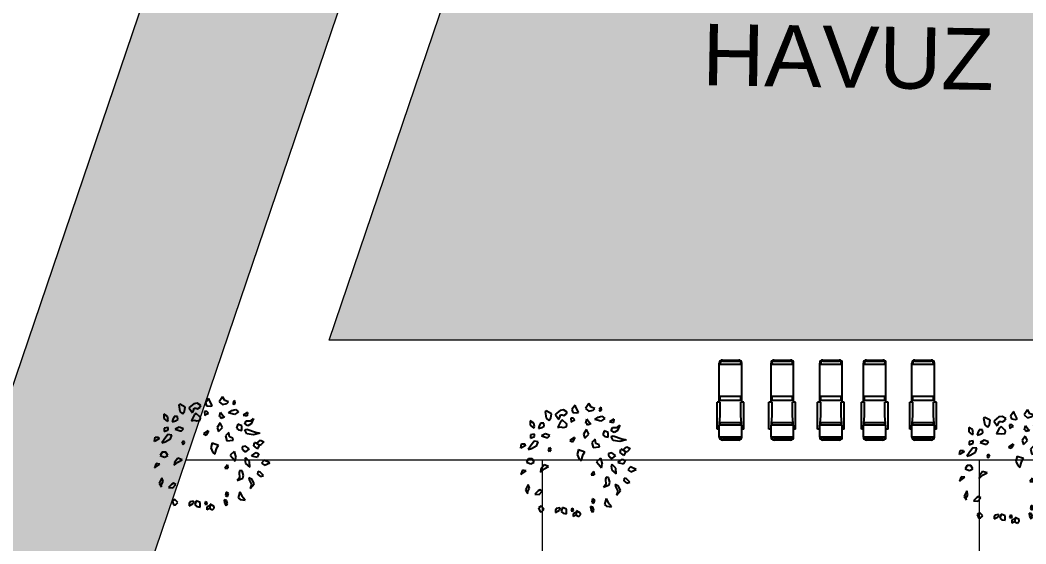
# Model space of a CAD drawing. Header units: centimetres. Extents: x 63871 to 181827, y -95930 to 42199.
# Drawn here: x 150333 to 153272, y 29897 to 31429 of the extents above; entities that cross this region are included whole.
import ezdxf

# ---------------------------------------------------------------- set-up
doc = ezdxf.new("R2010")
doc.units = ezdxf.units.CM
for name, color, linetype, lineweight in [('ARA SINIRLAR', 225, 'Continuous', 15), ('ARM_Pen_No__252', 8, 'Continuous', 18), ('OLUK', 222, 'Continuous', 15), ('ROL_CEPHE', 1, 'Continuous', 0)]:
    doc.layers.add(name, color=color, linetype=linetype, lineweight=lineweight)
doc.layers.add('CAY', color=94, linetype='Continuous')
doc.layers.add('NOITHAT', color=21, linetype='Continuous')
doc.styles.get("Standard").update_dxf_attribs({"font": 'Arial.ttf'})

# ---------------------------------------------------------------- blocks, each defined once
blk = doc.blocks.new('A$C5AA32782')
at = {"layer": 'CAY'}
for p, q in [((452.9, 931.4, 0), (426.3, 893.8, 0)), ((456.2, 922, 0), (452.9, 931.4, 0)), ((566, 945.5, 0), (539.4, 903.2, 0)), ((585.9, 912.6, 0), (566, 945.5, 0)), ((211.1, 882.5, 0), (201.2, 877.8, 0)), ((201.2, 877.8, 0), (211.1, 821.4, 0)), ((254.4, 859, 0), (211.1, 882.5, 0)), ((251, 821.4, 0), (254.4, 859, 0)), ((328.5, 887.1, 0), (288.5, 854.2, 0)), ((288.5, 854.2, 0), (288.5, 849.5, 0)), ((288.5, 849.5, 0), (315.2, 811.9, 0)), ((325.1, 830.7, 0), (331.8, 849.5, 0)), ((355.1, 891.8, 0), (328.5, 887.1, 0)), ((331.8, 849.5, 0), (345.1, 849.5, 0)), ((345.1, 849.5, 0), (358.4, 844.8, 0)), ((385, 873, 0), (355.1, 891.8, 0)), ((358.4, 844.8, 0), (381.7, 858.9, 0)), ((381.7, 858.9, 0), (385, 873, 0)), ((426.3, 893.8, 0), (432.9, 870.3, 0)), ((432.9, 870.3, 0), (462.9, 865.6, 0)), ((479.5, 870.3, 0), (456.2, 922, 0)), ((462.9, 865.6, 0), (479.5, 870.3, 0)), ((539.4, 903.2, 0), (566, 879.7, 0)), ((566, 879.7, 0), (602.6, 889.1, 0)), ((615.9, 903.2, 0), (585.9, 912.6, 0)), ((602.6, 889.1, 0), (615.9, 903.2, 0)), ((669.1, 912.6, 0), (652.5, 893.8, 0)), ((652.5, 893.8, 0), (662.4, 879.7, 0)), ((662.4, 879.7, 0), (672.4, 889.1, 0)), ((672.4, 889.1, 0), (669.1, 912.6, 0)), ((107, 781, 0), (77, 799.8, 0)), ((77, 799.8, 0), (77, 762.2, 0)), ((77, 762.2, 0), (107, 738.7, 0)), ((113.6, 752.8, 0), (107, 781, 0)), ((163.9, 778.9, 0), (152.9, 755.4, 0)), ((191.6, 778.9, 0), (163.9, 778.9, 0)), ((194, 755.2, 0), (191.6, 778.9, 0)), ((211.1, 821.4, 0), (234.4, 802.6, 0)), ((234.4, 802.6, 0), (251, 821.4, 0)), ((313.8, 759, 0), (307.1, 744.9, 0)), ((333.7, 796.5, 0), (313.8, 759, 0)), ((315.2, 811.9, 0), (325.1, 830.7, 0)), ((347, 805.9, 0), (333.7, 796.5, 0)), ((377, 777.7, 0), (347, 805.9, 0)), ((383.6, 768.3, 0), (377, 777.7, 0)), ((380.3, 749.6, 0), (383.6, 768.3, 0)), ((436.8, 821.9, 0), (416.8, 821.9, 0)), ((416.8, 821.9, 0), (420.1, 789, 0)), ((420.1, 789, 0), (440.1, 803.1, 0)), ((450.1, 807.8, 0), (436.8, 821.9, 0)), ((440.1, 803.1, 0), (450.1, 807.8, 0)), ((542.4, 778.7, 0), (549.1, 816.3, 0)), ((549.1, 778.7, 0), (542.4, 778.7, 0)), ((549.1, 816.3, 0), (575.7, 778.7, 0)), ((555.7, 764.6, 0), (549.1, 778.7, 0)), ((582.4, 774, 0), (555.7, 764.6, 0)), ((575.7, 778.7, 0), (582.4, 774, 0)), ((617.8, 810.6, 0), (644.5, 829.4, 0)), ((667.7, 796.5, 0), (617.8, 810.6, 0)), ((644.5, 829.4, 0), (674.4, 838.7, 0)), ((701, 820, 0), (667.7, 796.5, 0)), ((674.4, 838.7, 0), (701, 820, 0)), ((776.2, 813.8, 0), (739, 790.4, 0)), ((739, 790.4, 0), (772.2, 785.7, 0)), ((776.2, 813.8, 0), (772.2, 785.7, 0)), ((802.2, 743.4, 0), (825.4, 762.2, 0)), ((825.4, 762.2, 0), (805.5, 719.9, 0)), ((113.6, 687.1, 0), (80.3, 682.4, 0)), ((80.3, 682.4, 0), (80.3, 654.2, 0)), ((107, 738.7, 0), (113.6, 752.8, 0)), ((113.6, 668.3, 0), (113.6, 687.1, 0)), ((152.9, 755.4, 0), (147.3, 735.9, 0)), ((147.3, 735.9, 0), (175, 743.7, 0)), ((206.1, 691.9, 0), (172.9, 673.1, 0)), ((172.9, 673.1, 0), (212.8, 659, 0)), ((175, 743.7, 0), (194.4, 755.4, 0)), ((242.7, 677.8, 0), (206.1, 691.9, 0)), ((226.1, 659, 0), (242.7, 677.8, 0)), ((307.1, 744.9, 0), (333.7, 749.6, 0)), ((333.7, 749.6, 0), (353.7, 744.9, 0)), ((353.7, 744.9, 0), (380.3, 749.6, 0)), ((547, 726.4, 0), (523.7, 688.8, 0)), ((523.7, 688.8, 0), (533.7, 655.9, 0)), ((533.7, 655.9, 0), (566.9, 688.8, 0)), ((566.9, 688.8, 0), (547, 726.4, 0)), ((695, 715.3, 0), (685, 682.5, 0)), ((685, 682.5, 0), (701.6, 668.4, 0)), ((728.2, 701.2, 0), (695, 715.3, 0)), ((728.2, 663.7, 0), (728.2, 701.2, 0)), ((752.3, 715.2, 0), (765.6, 743.4, 0)), ((778.9, 701.1, 0), (752.3, 715.2, 0)), ((752.3, 668.3, 0), (768.9, 673, 0)), ((765.6, 743.4, 0), (802.2, 743.4, 0)), ((768.9, 673, 0), (842.1, 649.5, 0)), ((805.5, 719.9, 0), (778.9, 701.1, 0)), ((0.4, 572.3, 0), (5.9, 607.5, 0)), ((36.4, 591.8, 0), (0.4, 572.3, 0)), ((5.9, 607.5, 0), (33.6, 607.5, 0)), ((33.6, 607.5, 0), (36.4, 591.8, 0)), ((80.9, 587.7, 0), (60.9, 559.5, 0)), ((80.3, 654.2, 0), (113.6, 668.3, 0)), ((110.8, 630, 0), (80.9, 587.7, 0)), ((87.6, 568.9, 0), (134.1, 592.4, 0)), ((144.1, 625.3, 0), (110.8, 630, 0)), ((134.1, 592.4, 0), (144.1, 625.3, 0)), ((212.8, 659, 0), (226.1, 659, 0)), ((447.5, 660.3, 0), (407.6, 634.6, 0)), ((407.6, 634.6, 0), (430.9, 625.3, 0)), ((430.9, 625.3, 0), (447.5, 648.7, 0)), ((447.5, 660.3, 0), (447.5, 648.7, 0)), ((619.8, 646.7, 0), (593.2, 618.5, 0)), ((593.2, 618.5, 0), (603.2, 576.2, 0)), ((626.5, 609.1, 0), (619.8, 646.7, 0)), ((653.1, 599.7, 0), (626.5, 609.1, 0)), ((656.4, 580.9, 0), (653.1, 599.7, 0)), ((701.6, 668.4, 0), (728.2, 663.7, 0)), ((768.9, 635.4, 0), (752.3, 668.3, 0)), ((825.4, 626, 0), (768.9, 635.4, 0)), ((878.7, 640.1, 0), (825.4, 626, 0)), ((842.1, 649.5, 0), (878.7, 640.1, 0)), ((60.9, 559.5, 0), (87.6, 568.9, 0)), ((238.2, 576, 0), (227.1, 556.4, 0)), ((227.1, 556.4, 0), (238.2, 544.7, 0)), ((252.1, 560.3, 0), (238.2, 576, 0)), ((238.2, 544.7, 0), (252.1, 560.3, 0)), ((480.7, 559.5, 0), (469.6, 517.6, 0)), ((469.6, 517.6, 0), (486.2, 480, 0)), ((480.7, 559.5, 0), (532.8, 541.1, 0)), ((502.9, 465.9, 0), (519.5, 517.6, 0)), ((519.5, 517.6, 0), (532.8, 541.1, 0)), ((603.2, 576.2, 0), (656.4, 580.9, 0)), ((758.9, 532, 0), (732.3, 527.3, 0)), ((732.3, 527.3, 0), (732.3, 513.2, 0)), ((732.3, 513.2, 0), (745.6, 494.4, 0)), ((788.5, 511.1, 0), (758.9, 532, 0)), ((788.5, 511.1, 0), (758.9, 485, 0)), ((827.9, 533.9, 0), (835.1, 563.5, 0)), ((855.1, 511.8, 0), (827.9, 533.9, 0)), ((875, 540, 0), (835.1, 563.5, 0)), ((851.7, 554.1, 0), (885, 582.3, 0)), ((855.1, 511.8, 0), (865, 516.5, 0)), ((865, 516.5, 0), (875, 540, 0)), ((873.9, 540.7, 0), (888.3, 544.7, 0)), ((885, 582.3, 0), (911.6, 568.2, 0)), ((911.6, 568.2, 0), (888.3, 544.7, 0)), ((63.9, 482, 0), (47.2, 453.8, 0)), ((47.2, 453.8, 0), (83.8, 439.7, 0)), ((93.8, 482, 0), (63.9, 482, 0)), ((83.8, 439.7, 0), (110.4, 453.8, 0)), ((110.4, 453.8, 0), (93.8, 482, 0)), ((192.8, 430.8, 0), (165.1, 395.5, 0)), ((231.6, 419, 0), (192.8, 430.8, 0)), ((486.2, 480, 0), (502.9, 465.9, 0)), ((664, 488.3, 0), (631.4, 457.6, 0)), ((631.4, 457.6, 0), (651.4, 434.1, 0)), ((651.4, 434.1, 0), (671.4, 405.9, 0)), ((664, 488.3, 0), (678, 438.8, 0)), ((671.4, 405.9, 0), (678, 438.8, 0)), ((745.6, 494.4, 0), (758.9, 485, 0)), ((762.3, 435, 0), (752.8, 421.6, 0)), ((752.8, 421.6, 0), (759.9, 388.1, 0)), ((793.1, 404.9, 0), (762.3, 435, 0)), ((807.7, 450.2, 0), (846.9, 477.9, 0)), ((807.7, 450.2, 0), (856.9, 440.3, 0)), ((846.9, 477.9, 0), (870.2, 468.5, 0)), ((870.2, 468.5, 0), (856.9, 440.3, 0)), ((13.3, 387.6, 0), (0, 350, 0)), ((0, 350, 0), (43.2, 382.9, 0)), ((43.2, 382.9, 0), (13.3, 387.6, 0)), ((162.3, 372.1, 0), (192.8, 399.5, 0)), ((165.1, 395.5, 0), (162.3, 372.1, 0)), ((192.8, 399.5, 0), (231.6, 419, 0)), ((609.3, 376.3, 0), (585.9, 348.8, 0)), ((585.9, 348.8, 0), (612.6, 348.8, 0)), ((609.3, 376.3, 0), (612.6, 348.8, 0)), ((759.9, 388.1, 0), (795.4, 358, 0)), ((795.4, 358, 0), (793.1, 404.9, 0)), ((915.7, 415.1, 0), (891.6, 389.5, 0)), ((891.6, 389.5, 0), (918.8, 372.4, 0)), ((961, 393.8, 0), (915.7, 415.1, 0)), ((918.8, 372.4, 0), (961, 393.8, 0)), ((60.4, 268.9, 0), (37.1, 221.9, 0)), ((70.4, 236, 0), (60.4, 268.9, 0)), ((709, 268.9, 0), (689.1, 245.4, 0)), ((689.1, 245.4, 0), (735.6, 264.2, 0)), ((712.3, 330, 0), (705.7, 311.2, 0)), ((705.7, 311.2, 0), (709, 268.9, 0)), ((732.3, 325.3, 0), (712.3, 330, 0)), ((742.3, 287.7, 0), (732.3, 325.3, 0)), ((735.6, 264.2, 0), (742.3, 287.7, 0)), ((815.5, 254.8, 0), (785.5, 268.9, 0)), ((785.5, 268.9, 0), (788.8, 250.1, 0)), ((832.1, 217.2, 0), (815.5, 254.8, 0)), ((862, 320.6, 0), (858.7, 297.1, 0)), ((858.7, 297.1, 0), (885.3, 278.3, 0)), ((882, 315.9, 0), (862, 320.6, 0)), ((908.6, 287.7, 0), (882, 315.9, 0)), ((885.3, 278.3, 0), (908.6, 287.7, 0)), ((37.1, 221.9, 0), (57.1, 193.7, 0)), ((53.7, 207.8, 0), (70.4, 236, 0)), ((57.1, 193.7, 0), (53.7, 207.8, 0)), ((144.4, 214.7, 0), (116.7, 187.3, 0)), ((116.7, 187.3, 0), (152.8, 183.4, 0)), ((158.3, 222.5, 0), (144.4, 214.7, 0)), ((152.8, 183.4, 0), (177.7, 210.8, 0)), ((177.7, 210.8, 0), (158.3, 222.5, 0)), ((788.8, 250.1, 0), (808.8, 212.5, 0)), ((788.8, 250.1, 0), (808.8, 212.5, 0)), ((798.8, 179.6, 0), (832.1, 217.2, 0)), ((808.8, 212.5, 0), (798.8, 179.6, 0)), ((170.2, 85.7, 0), (146.9, 71.6, 0)), ((193.4, 62.2, 0), (170.2, 85.7, 0)), ((598.8, 147.3, 0), (591.7, 120.5, 0)), ((591.7, 120.5, 0), (608.3, 110.5, 0)), ((617.8, 137.2, 0), (598.8, 147.3, 0)), ((608.3, 110.5, 0), (617.8, 137.2, 0)), ((711.9, 149.9, 0), (699, 99.8, 0)), ((699, 99.8, 0), (715.7, 85.7, 0)), ((711.9, 149.9, 0), (729, 113.9, 0)), ((715.7, 85.7, 0), (755.6, 81, 0)), ((755.6, 81, 0), (729, 113.9, 0)), ((146.9, 71.6, 0), (160.2, 38.7, 0)), ((160.2, 38.7, 0), (173.5, 43.4, 0)), ((173.5, 43.4, 0), (193.4, 62.2, 0)), ((294.7, 67.6, 0), (288.1, 53.5, 0)), ((288.1, 53.5, 0), (288.1, 34.7, 0)), ((288.1, 34.7, 0), (321.3, 53.5, 0)), ((325.8, 72.5, 0), (294.7, 67.6, 0)), ((325.8, 72.5, 0), (321.3, 53.5, 0)), ((347.3, 75.1, 0), (337.3, 42.2, 0)), ((337.3, 42.2, 0), (354, 28.1, 0)), ((380.6, 61, 0), (347.3, 75.1, 0)), ((354, 28.1, 0), (380.6, 23.4, 0)), ((380.6, 23.4, 0), (380.6, 61, 0)), ((424.6, 70.4, 0), (418.1, 47.4, 0)), ((418.1, 47.4, 0), (440.3, 47.4, 0)), ((424.6, 70.4, 0), (437.5, 63.1, 0)), ((462.9, 36.2, 0), (435.8, 23.5, 0)), ((435.8, 23.5, 0), (435.8, 0, 0)), ((461.1, 15.9, 0), (435.8, 0, 0)), ((440.3, 47.4, 0), (437.5, 63.1, 0)), ((463.9, 47.9, 0), (460.6, 10.4, 0)), ((460.6, 10.4, 0), (483.9, 1, 0)), ((497.2, 29.2, 0), (463.9, 47.9, 0)), ((483.9, 1, 0), (497.2, 15.1, 0)), ((497.2, 15.1, 0), (497.2, 29.2, 0)), ((601.4, 77.9, 0), (581.4, 82.6, 0)), ((581.4, 82.6, 0), (584.8, 59.1, 0)), ((584.8, 59.1, 0), (598.1, 35.6, 0)), ((598.1, 35.6, 0), (608, 54.4, 0)), ((608, 54.4, 0), (601.4, 77.9, 0))]:
    blk.add_line(p, q, dxfattribs=at)
blk = doc.blocks.new('02PLCH01')
at = {"color": 0, "linetype": 'ByBlock'}
for p, q in [((0, 5), (0, 21)), ((1, 5), (1, 21)), ((3, 2), (3, 24)), ((3, 24), (13, 24)), ((10.5, 24), (10.5, 26)), ((10.5, 26), (37, 26)), ((13, 24), (23.5, 23)), ((15, 23.809524), (15, 2.190476)), ((15, 23), (17, 23)), ((17, 23.619048), (17, 2.380952)), ((23.5, 23), (37, 23)), ((37, 23), (37, 26)), ((37, 24), (75, 24)), ((38.5, 2), (38.5, 24)), ((38.5, 23), (42.5, 23)), ((42.5, 2), (42.5, 24)), ((74, 24), (74, 2)), ((74, 23), (75, 23)), ((77, 21), (77, 5)), ((78, 21), (78, 5)), ((3, 2), (13, 2)), ((10.5, 0), (10.5, 2)), ((10.5, 0), (37, 0)), ((13, 2), (23.5, 3)), ((15, 3), (17, 3)), ((23.5, 3), (37, 3)), ((37, 0), (37, 3)), ((37, 2), (75, 2)), ((38.5, 3), (42.5, 3)), ((74, 3), (75, 3))]:
    blk.add_line(p, q, dxfattribs=at)
for centre, radius, start, end in [((3, 21), 3, 90, 180), ((3, 21), 2, 90, 180), ((75, 21), 3, 0, 90), ((75, 21), 2, 0, 90), ((3, 5), 3, 180, 270), ((3, 5), 2, 180, 270), ((75, 5), 2, 270, 0), ((75, 5), 3, 270, 0)]:
    blk.add_arc(centre, radius, start, end, dxfattribs=at)
at = {"color": 0, "linetype": 'ByBlock', "flags": 3}
blk.add_attdef('ITEM', (0, -14), '', height=6, dxfattribs=at)
blk = doc.blocks.new('yerleşim planı')
at = {"layer": 'ARM_Pen_No__252'}
h = blk.add_hatch(dxfattribs=at)
h.set_pattern_fill('AR-HBONE', color=256, scale=0.51)
h.set_pattern_definition([(45, (-177987.134, -15156.517), (0, 73.27889), [155.448, -51.816]), (135, (-177950.495, -15119.877), (7e-15, 73.27889), [155.448, -51.816])])
h.paths.add_polyline_path([(-2142.3, 12350.5), (-6158, 12350.5), (-5113.2, 15429.3), (-2007, 15429.3)], flags=16)
h.paths.add_polyline_path([(-2155.4, 12050.8), (-2289.2, 9006.5), (-7230.4, 9111), (-6232.7, 12050.8)], flags=16)
h.paths.add_polyline_path([(-1994, 15726.3), (-2007, 15429.3), (-5113.2, 15429.3), (-2392.4, 23446.1), (-2901.1, 23669.6), (-7833, 9123.7), (-10553.5, 9181.3), (-10718.9, 8734.6), (588.1, 8496), (607.9, 8945.3), (-1738.2, 8994.9), (-1127.8, 22890.2), (-1668.8, 23128), (-1971, 15726.3)])
h = blk.add_hatch(dxfattribs=at)
h.set_pattern_fill('AR-CONC', color=256, scale=0.51)
h.paths.add_polyline_path([(-2387.3, 15886.7), (-4658.1, 15886.7), (-5193, 14310.5), (-2456.6, 14310.5)])
at = {"layer": 'ARA SINIRLAR'}
for p, q in [((-2897.1, 23667.9), (-7833, 9123.7)), ((-5193, 14310.5), (-4658.1, 15886.7)), ((-5012.4, 15726.3), (-6158, 12350.5)), ((-2358.7, 14310.5), (-5193, 14310.5)), ((-5611.6, 13960.5), (-2071.6, 13960.5)), ((-4570.4, 13960.5), (-4570.4, 12350.5)), ((-3293.4, 13960.5), (-3293.4, 12350.5))]:
    blk.add_line(p, q, dxfattribs=at)
at = {"layer": 'CAY', "xscale": 0.3501001178103892, "yscale": 0.3501001178103892, "zscale": 0.3501001178103892}
for p in [(-5702.9, 13814.3, 0), (-4632.5, 13794.8, 0), (-3350.8, 13775.6, 0)]:
    blk.add_blockref('A$C5AA32782', p, dxfattribs=at)
at = {"layer": 'NOITHAT', "linetype": 'Continuous', "xscale": 3, "yscale": 3, "zscale": 3, "rotation": 90}
for p in [(-3980.9, 14018.4), (-3829.7, 14018.4), (-3687.5, 14018.4), (-3559.8, 14018.4), (-3418.4, 14018.4)]:
    blk.add_blockref('02PLCH01', p, dxfattribs=at)
at = {"layer": 'ROL_CEPHE', "lineweight": 0}
blk.add_text('HAVUZ', height=180, rotation=359.0519, dxfattribs=at).set_placement((-4103.7, 15055.9))

msp = doc.modelspace()

# ---------------------------------------------------------------- block references
at = {"layer": 'OLUK'}
msp.add_blockref('yerleşim planı', (156428.8, 16182.6), dxfattribs=at)

doc.saveas('drawing.dxf')
